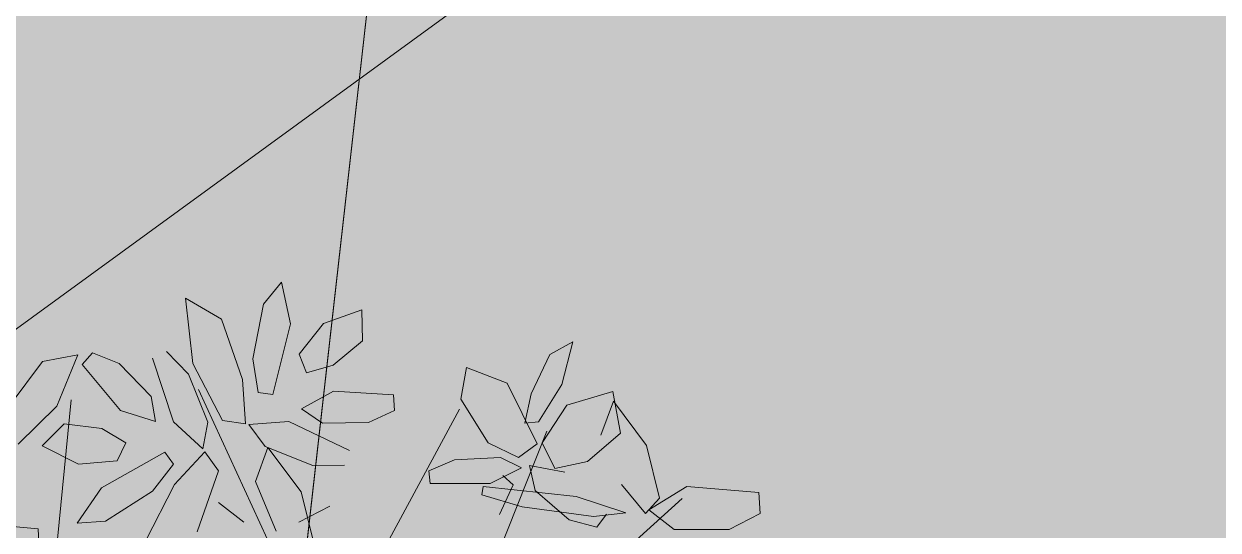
# Model space of a CAD drawing. Header units: inches. Extents: x 218980 to 233865, y 587194 to 599270.
# Drawn here: x 219129.93 to 219136.18, y 587377.39 to 587380.04 of the extents above; entities that cross this region are included whole.
import ezdxf

# ---------------------------------------------------------------- set-up
doc = ezdxf.new("R2010")
doc.units = ezdxf.units.IN
doc.header["$MEASUREMENT"] = 0
doc.linetypes.add('01', pattern=[0])
doc.layers.get('0').update_dxf_attribs({"lineweight": 0})
for name, color, linetype, lineweight in [('Forest and Steep Slope', 66, '01', 0), ('Minor Contour', 250, 'Continuous', 0), ('Proposed Urban Design', 250, 'Continuous', 0)]:
    doc.layers.add(name, color=color, linetype=linetype, lineweight=lineweight)
doc.layers.add('Open Space Within Settlement Active', color=7, linetype='01', lineweight=0, true_color=0xb1d336)
doc.layers.add('Open Space Within Settlement Passive', color=7, linetype='01', lineweight=0, true_color=0xcbe279)

# ---------------------------------------------------------------- blocks, each defined once
blk = doc.blocks.new('tree2')
at = {"color": 60}
for p, q in [((325197.4967, 3048397.7432), (325197.5914, 3048397.8579)), ((325197.5914, 3048397.8579), (325197.6377, 3048397.6393)), ((325197.0892, 3048397.7729), (325197.2767, 3048397.6636)), ((325197.1267, 3048397.4326), (325197.0892, 3048397.7729)), ((325197.4419, 3048397.4558), (325197.4967, 3048397.7432)), ((325197.2767, 3048397.6636), (325197.3875, 3048397.3492)), ((325197.8113, 3048397.641), (325198.0106, 3048397.712)), ((325198.0106, 3048397.712), (325198.0154, 3048397.55)), ((325197.6377, 3048397.6393), (325197.5453, 3048397.2696)), ((325197.6844, 3048397.4816), (325197.8113, 3048397.641)), ((325198.0154, 3048397.55), (325197.8612, 3048397.4239)), ((325199.1147, 3048397.5461), (325198.9944, 3048397.4783)), ((325199.0567, 3048397.3216), (325199.1147, 3048397.5461)), ((325196.5265, 3048397.4766), (325196.3403, 3048397.4417)), ((325196.416, 3048397.2091), (325196.5265, 3048397.4766)), ((325196.5481, 3048397.4272), (325196.6033, 3048397.487)), ((325196.6033, 3048397.487), (325196.7427, 3048397.4328)), ((325196.9902, 3048397.4943), (325197.1051, 3048397.3757)), ((325197.7212, 3048397.3837), (325197.6844, 3048397.4816)), ((325198.9944, 3048397.4783), (325198.8967, 3048397.2726)), ((325196.3403, 3048397.4417), (325196.1728, 3048397.2167)), ((325196.7499, 3048397.1863), (325196.5481, 3048397.4272)), ((325196.7427, 3048397.4328), (325196.9101, 3048397.2599)), ((325197.0256, 3048397.1268), (325196.9163, 3048397.4603)), ((325197.2819, 3048397.1338), (325197.1267, 3048397.4326)), ((325197.4689, 3048397.2807), (325197.4419, 3048397.4558)), ((325197.8612, 3048397.4239), (325197.7212, 3048397.3837)), ((325198.5291, 3048397.2452), (325198.5581, 3048397.4118)), ((325198.5581, 3048397.4118), (325198.7708, 3048397.3289)), ((325197.1051, 3048397.3757), (325197.2051, 3048397.1259)), ((325197.3875, 3048397.3492), (325197.4027, 3048397.1169)), ((325197.696, 3048397.1946), (325197.8625, 3048397.2873)), ((325197.8625, 3048397.2873), (325198.1761, 3048397.2679)), ((325198.7708, 3048397.3289), (325198.9288, 3048397.0124)), ((325198.935, 3048397.1274), (325199.0567, 3048397.3216)), ((325199.084, 3048397.215), (325199.3246, 3048397.2852)), ((325199.3246, 3048397.2852), (325199.3637, 3048397.0681)), ((325196.9101, 3048397.2599), (325196.9318, 3048397.1293)), ((325197.5453, 3048397.2696), (325197.4689, 3048397.2807)), ((325198.1761, 3048397.2679), (325198.1816, 3048397.1868)), ((325198.6719, 3048397.0167), (325198.5291, 3048397.2452)), ((325198.8967, 3048397.2726), (325198.8632, 3048397.1192)), ((325199.3268, 3048397.2355), (325199.2618, 3048397.0576)), ((325199.5006, 3048397.004), (325199.3268, 3048397.2355)), ((325196.2139, 3048397.0098), (325196.416, 3048397.2091)), ((325196.9318, 3048397.1293), (325196.7499, 3048397.1863)), ((325197.8057, 3048397.1204), (325197.696, 3048397.1946)), ((325198.1816, 3048397.1868), (325198.0463, 3048397.1229)), ((325198.9538, 3048397.0178), (325199.084, 3048397.215)), ((325196.3399, 3048397.0015), (325196.4541, 3048397.1165)), ((325196.4541, 3048397.1165), (325196.6516, 3048397.0913)), ((325197.1801, 3048396.9857), (325197.0256, 3048397.1268)), ((325197.2051, 3048397.1259), (325197.1801, 3048396.9857)), ((325197.4027, 3048397.1169), (325197.2819, 3048397.1338)), ((325197.4209, 3048397.1131), (325197.6296, 3048397.1282)), ((325197.5054, 3048396.9985), (325197.4209, 3048397.1131)), ((325197.6296, 3048397.1282), (325197.9468, 3048396.9779)), ((325198.0463, 3048397.1229), (325197.8057, 3048397.1204)), ((325198.8632, 3048397.1192), (325198.935, 3048397.1274)), ((325196.6516, 3048397.0913), (325196.7772, 3048397.0174)), ((325199.3637, 3048397.0681), (325199.1919, 3048396.9188)), ((325196.5285, 3048396.9058), (325196.3399, 3048397.0015)), ((325196.7772, 3048397.0174), (325196.7315, 3048396.9233)), ((325197.0318, 3048396.799), (325197.1899, 3048396.9699)), ((325197.1899, 3048396.9699), (325197.2608, 3048396.8707)), ((325197.52, 3048396.9924), (325197.455, 3048396.8145)), ((325197.7555, 3048396.8992), (325197.5054, 3048396.9985)), ((325197.6937, 3048396.7609), (325197.52, 3048396.9924)), ((325198.8305, 3048396.9399), (325198.6719, 3048397.0167)), ((325198.9288, 3048397.0124), (325198.8305, 3048396.9399)), ((325199.0208, 3048396.8823), (325198.9538, 3048397.0178)), ((325199.5689, 3048396.7286), (325199.5006, 3048397.004)), ((325196.7315, 3048396.9233), (325196.5285, 3048396.9058)), ((325196.6492, 3048396.781), (325196.981, 3048396.9684)), ((325196.981, 3048396.9684), (325197.0255, 3048396.9052)), ((325198.3617, 3048396.87), (325198.496, 3048396.9276)), ((325198.496, 3048396.9276), (325198.7364, 3048396.9409)), ((325198.7364, 3048396.9409), (325198.847, 3048396.8866)), ((325199.1919, 3048396.9188), (325199.0208, 3048396.8823)), ((325197.0255, 3048396.9052), (325196.9171, 3048396.7651)), ((325197.2608, 3048396.8707), (325197.1508, 3048396.5524)), ((325197.9206, 3048396.9009), (325197.7555, 3048396.8992)), ((325198.3683, 3048396.8052), (325198.3617, 3048396.87)), ((325198.847, 3048396.8866), (325198.6819, 3048396.8044)), ((325198.7493, 3048396.8456), (325198.8037, 3048396.7967)), ((325198.8876, 3048396.8979), (325199.0739, 3048396.8634)), ((325198.9174, 3048396.7678), (325198.8876, 3048396.8979)), ((325196.8799, 3048396.5023), (325197.0318, 3048396.799)), ((325197.455, 3048396.8145), (325197.5631, 3048396.5556)), ((325198.6819, 3048396.8044), (325198.3683, 3048396.8052)), ((325198.6453, 3048396.789), (325198.6385, 3048396.7449)), ((325199.1321, 3048396.7367), (325198.6453, 3048396.789)), ((325198.8037, 3048396.7967), (325198.7307, 3048396.6419)), ((325199.37, 3048396.7987), (325199.4957, 3048396.6469)), ((325199.5125, 3048396.6664), (325199.7115, 3048396.7889)), ((325199.7115, 3048396.7889), (325200.0871, 3048396.758)), ((325196.5224, 3048396.597), (325196.6492, 3048396.781)), ((325196.9171, 3048396.7651), (325196.6708, 3048396.6071)), ((325197.7621, 3048396.4854), (325197.6937, 3048396.7609)), ((325198.6385, 3048396.7449), (325198.85, 3048396.682)), ((325199.0962, 3048396.6136), (325198.9174, 3048396.7678)), ((325199.3928, 3048396.6514), (325199.1321, 3048396.7367)), ((325199.4957, 3048396.6469), (325199.5689, 3048396.7286)), ((325197.3938, 3048396.6027), (325197.2621, 3048396.7045)), ((325197.8436, 3048396.6865), (325197.6819, 3048396.6023)), ((325198.85, 3048396.682), (325199.2239, 3048396.6322)), ((325199.6442, 3048396.5646), (325199.5125, 3048396.6664)), ((325195.9437, 3048396.6027), (325196.3188, 3048396.5666)), ((325196.6708, 3048396.6071), (325196.5224, 3048396.597)), ((325199.2397, 3048396.5765), (325199.0962, 3048396.6136)), ((325199.2239, 3048396.6322), (325199.3928, 3048396.6514)), ((325199.2915, 3048396.6444), (325199.2397, 3048396.5765)), ((325196.3188, 3048396.5666), (325196.3242, 3048396.4569)), ((325199.9323, 3048396.5642), (325199.6442, 3048396.5646))]:
    blk.add_line(p, q, dxfattribs=at)
at = {"color": 44}
for p, q in [((325197.7896, 3048395.9247), (325197.157, 3048397.2958)), ((325196.3759, 3048396.0655), (325196.4914, 3048397.2412)), ((325197.4844, 3048395.2679), (325198.5214, 3048397.1925)), ((325198.4207, 3048395.6779), (325198.9797, 3048397.0774)), ((325197.5754, 3048394.8242), (325199.687, 3048396.7258))]:
    blk.add_line(p, q, dxfattribs=at)
at = {"color": 62}
for p, q in [((325200.0871, 3048396.758), (325200.094, 3048396.6484)), ((325200.094, 3048396.6484), (325199.9323, 3048396.5642))]:
    blk.add_line(p, q, dxfattribs=at)

msp = doc.modelspace()

# ---------------------------------------------------------------- hatches: boundary and pattern name
at = {"layer": 'Forest and Steep Slope'}
h = msp.add_hatch(color=256, dxfattribs=at)
h.dxf.hatch_style = 1
h.paths.add_polyline_path([(219135.2147, 587395.7627), (219140.8711, 587407.7648), (219143.3543, 587412.5933), (219146.6654, 587418.9392), (219150.3903, 587423.0779), (219154.529, 587426.8027), (219154.9429, 587426.8027), (219163.4964, 587430.1136), (219170.1184, 587432.183), (219170.9462, 587433.5625), (219170.8082, 587435.08), (219169.4286, 587436.1837), (219166.2556, 587437.0114), (219159.3576, 587437.5632), (219151.218, 587438.253), (219143.0784, 587435.3559), (219140.1813, 587431.4932), (219134.492, 587425.6967), (219131.043, 587423.2135), (219121.3858, 587418.3851), (219108.8316, 587410.2457), (219100.0022, 587400.4509), (219091.8626, 587383.6203), (219091.8011, 587366.52), (219075.6579, 587343.9946), (219084.9861, 587342.0991), (219126.3282, 587356.3554), (219131.9848, 587356.7714), (219131.076, 587366.6541), (219131.076, 587374.3796), (219131.9037, 587381.6912), (219132.4555, 587386.1058)])
at = {"layer": 'Open Space Within Settlement Passive'}
h = msp.add_hatch(color=256, dxfattribs=at)
h.dxf.hatch_style = 1
edge = h.paths.add_edge_path()
edge.add_line((219140.1813, 587431.4932), (219143.0784, 587435.3559))
edge.add_line((219143.0784, 587435.3559), (219151.218, 587438.253))
edge.add_line((219151.218, 587438.253), (219159.3576, 587437.5632))
edge.add_line((219159.3576, 587437.5632), (219166.2556, 587437.0114))
edge.add_line((219166.2556, 587437.0114), (219169.4286, 587436.1837))
edge.add_line((219169.4286, 587436.1837), (219170.8082, 587435.08))
edge.add_line((219170.8082, 587435.08), (219170.9462, 587433.5625))
edge.add_line((219170.9462, 587433.5625), (219170.1184, 587432.183))
edge.add_line((219170.1184, 587432.183), (219173.6324, 587427.9175))
edge.add_line((219173.6324, 587427.9175), (219176.1502, 587431.8983))
edge.add_line((219176.1502, 587431.8983), (219176.6111, 587433.0469))
edge.add_spline(control_points=[(219176.6111, 587433.0469), (219176.3613, 587433.1191), (219175.6676, 587433.3195), (219174.1382, 587433.4716), (219172.0815, 587434.0898), (219171.3911, 587437.305), (219165.4199, 587437.5801), (219159.6056, 587438.2803), (219153.4487, 587438.9147), (219148.6198, 587438.209), (219145.1139, 587436.5719), (219141.5704, 587435.7533), (219137.4173, 587435.9902), (219133.079, 587433.239), (219127.956, 587431.3273), (219123.2153, 587429.6453), (219119.0486, 587426.1485), (219118.4458, 587422.5345), (219118.2646, 587420.3876)], knot_values=[1.689723, 1.689723, 1.689723, 1.689723, 2.465795, 3.84489, 6.409217, 8.035211, 12.713169, 20.89333, 27.373534, 30.788262, 35.429791, 38.892399, 41.604678, 47.675557, 53.577853, 58.134193, 62.766609, 68.949421, 68.949421, 68.949421, 68.949421], degree=3, periodic=0)
edge.add_arc((219113.1803, 587420.797), 5.1008, 329.15269, 355.39618, ccw=False)
edge.add_spline(control_points=[(219117.5595, 587418.1816), (219117.311, 587417.9981), (219117.0592, 587417.8148), (219115.6155, 587416.7779), (219114.3612, 587415.9315), (219113.0734, 587415.1182)], knot_values=[62.991537, 62.991537, 62.991537, 62.991537, 63.687297, 63.687297, 66.933803, 66.933803, 66.933803, 66.933803], degree=3, periodic=0)
edge.add_line((219113.0734, 587415.1182), (219108.8316, 587410.2457))
edge.add_line((219108.8316, 587410.2457), (219121.3858, 587418.3851))
edge.add_line((219121.3858, 587418.3851), (219131.043, 587423.2135))
edge.add_line((219131.043, 587423.2135), (219134.492, 587425.6967))
edge.add_line((219134.492, 587425.6967), (219140.1813, 587431.4932))
h.paths.add_polyline_path([(219167.2951, 587417.8975), (219173.6324, 587427.9175), (219170.1184, 587432.183), (219163.4964, 587430.1136), (219154.9429, 587426.8027), (219154.529, 587426.8027), (219150.3903, 587423.0779), (219146.6654, 587418.9392), (219143.3543, 587412.5933), (219140.8711, 587407.7648), (219135.2147, 587395.7627), (219132.4555, 587386.1058), (219131.9037, 587381.6912), (219131.076, 587374.3796), (219131.076, 587366.6541), (219131.9848, 587356.7714), (219166.1553, 587359.2846), (219162.8952, 587373.5746), (219158.7677, 587371.9078, -0.088747), (219150.1499, 587370.0999), (219140.8439, 587369.823), (219139.516, 587379.6903), (219140.486, 587385.3884), (219147.8816, 587387.207), (219154.8229, 587390.2764), (219147.9853, 587398.8492), (219158.4472, 587408.2903)])

# ---------------------------------------------------------------- linework, layer by layer
at = {"layer": 'Forest and Steep Slope'}
msp.add_lwpolyline([(219091.8626, 587383.6203), (219091.8011, 587366.52), (219075.6579, 587343.9946), (219084.9861, 587342.0991), (219126.3282, 587356.3554), (219131.9848, 587356.7714), (219131.076, 587366.6541), (219131.076, 587374.3796), (219131.9037, 587381.6912)], dxfattribs=at)
at = {"layer": 'Minor Contour'}
msp.add_lwpolyline([(219101.746, 587347.879), (219115.612, 587359.12), (219117.086, 587360.646), (219119.54, 587361.857), (219127.607, 587373.73), (219129.8143, 587378.3916), (219133.0491, 587380.7475)], dxfattribs=at)
at = {"layer": 'Open Space Within Settlement Active'}
msp.add_lwpolyline([(219131.9037, 587381.6912), (219131.076, 587374.3796), (219131.076, 587366.6541), (219131.9848, 587356.7714), (219166.1553, 587359.2846), (219162.8952, 587373.5746), (219158.7677, 587371.9078, -0.088747), (219150.1499, 587370.0999), (219140.8439, 587369.823), (219139.516, 587379.6903), (219140.486, 587385.3884)], format="xyb", dxfattribs=at)

# ---------------------------------------------------------------- block references
at = {"layer": 'Proposed Urban Design'}
msp.add_blockref('tree2', (-106066.3141, -2461019.1662), dxfattribs=at)

doc.saveas('drawing.dxf')
